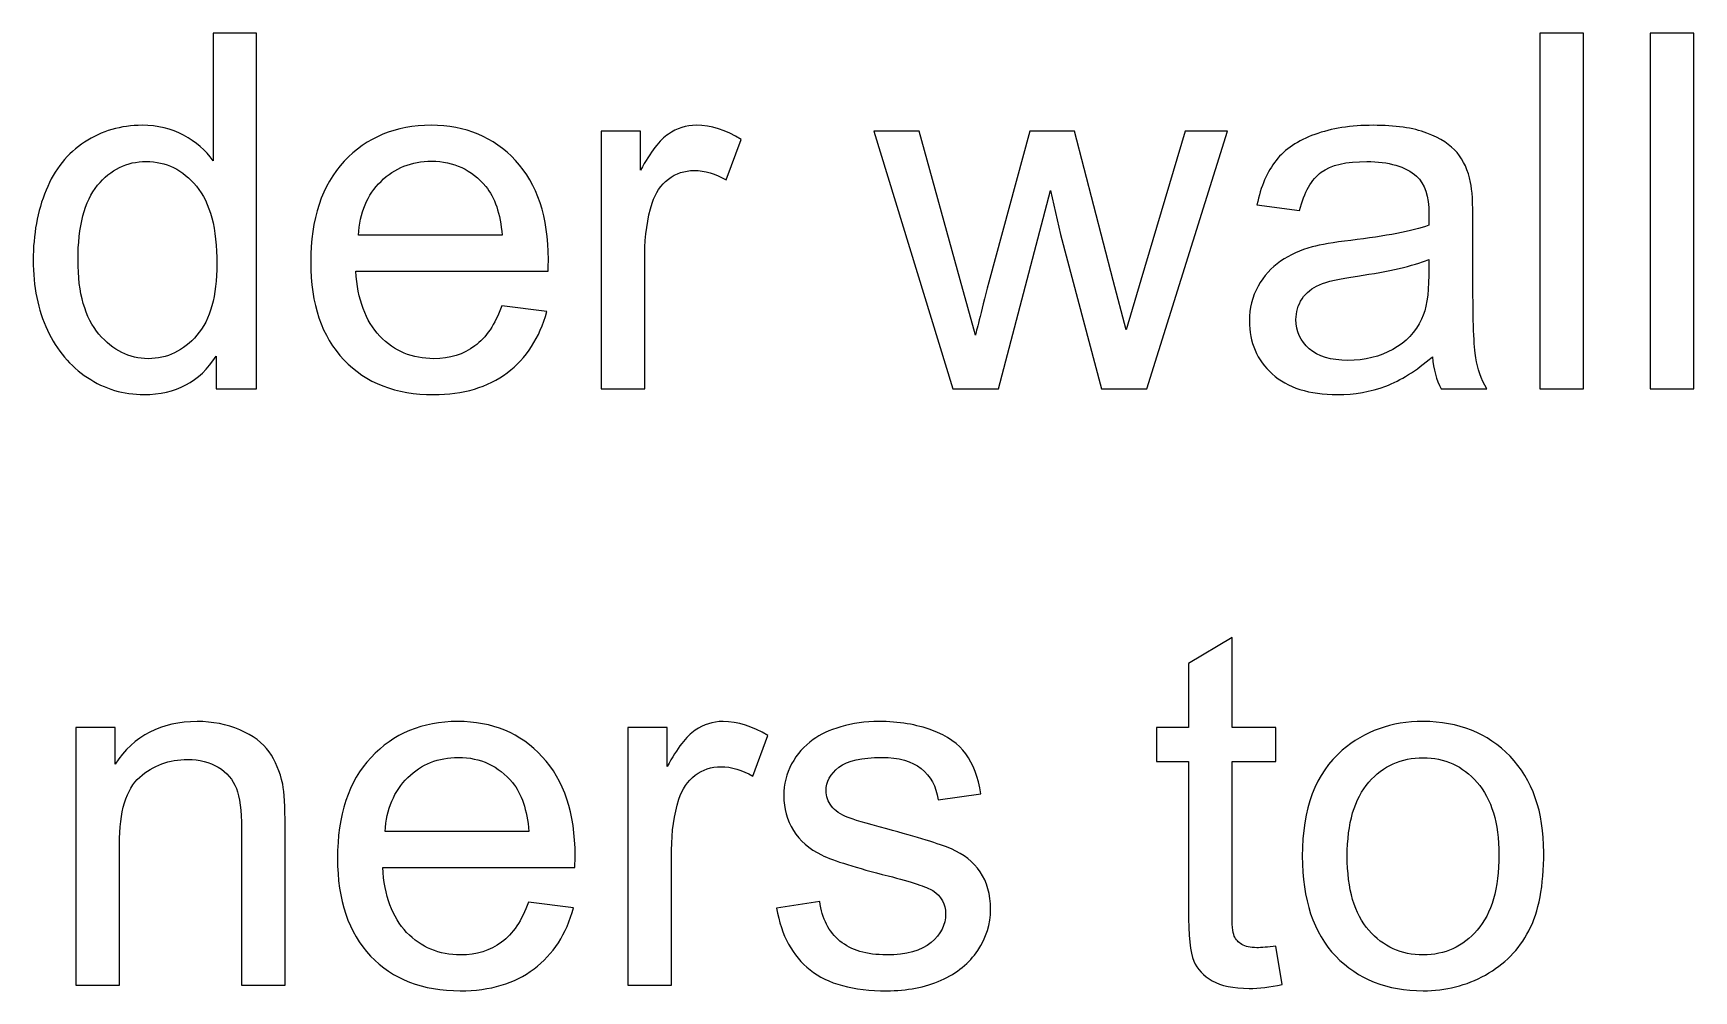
# Model space of a CAD drawing. Header units: centimetres. Extents: x -233 to -82, y 123 to 153.
# Drawn here: x -167.309 to -166.13, y 136.771 to 137.45 of the extents above; entities that cross this region are included whole.
import ezdxf

# ---------------------------------------------------------------- set-up
doc = ezdxf.new("R2010")
doc.units = ezdxf.units.CM
doc.header["$MEASUREMENT"] = 0
doc.layers.add('layer 1', color=7, linetype='Continuous')

msp = doc.modelspace()

# ---------------------------------------------------------------- linework, layer by layer
at = {"layer": 'layer 1'}
for points, knots in [([(-167.1791, 137.19798), (-167.1791, 137.19798), (-167.1791, 137.22108), (-167.1791, 137.22108), (-167.1791, 137.22108), (-167.1907, 137.20298), (-167.2077, 137.19388), (-167.2302, 137.19388), (-167.2302, 137.19388), (-167.2448, 137.19388), (-167.2582, 137.19788), (-167.2704, 137.20598), (-167.2704, 137.20598), (-167.2827, 137.21398), (-167.2921, 137.22518), (-167.2988, 137.23958), (-167.2988, 137.23958), (-167.3055, 137.25398), (-167.3089, 137.27058), (-167.3089, 137.28928), (-167.3089, 137.28928), (-167.3089, 137.30758), (-167.3059, 137.32408), (-167.2998, 137.33898), (-167.2998, 137.33898), (-167.2937, 137.35388), (-167.2846, 137.36528), (-167.2724, 137.37318), (-167.2724, 137.37318), (-167.2603, 137.38108), (-167.2467, 137.38508), (-167.2316, 137.38508), (-167.2316, 137.38508), (-167.2206, 137.38508), (-167.2108, 137.38278), (-167.2021, 137.37808), (-167.2021, 137.37808), (-167.1935, 137.37338), (-167.1865, 137.36738), (-167.1811, 137.35988), (-167.1811, 137.35988), (-167.1811, 137.35988), (-167.1811, 137.45048), (-167.1811, 137.45048), (-167.1811, 137.45048), (-167.1811, 137.45048), (-167.1503, 137.45048), (-167.1503, 137.45048), (-167.1503, 137.45048), (-167.1503, 137.45048), (-167.1503, 137.19798), (-167.1503, 137.19798), (-167.1503, 137.19798), (-167.1503, 137.19798), (-167.1791, 137.19798), (-167.1791, 137.19798)], [0, 0, 0, 0, 0.0666667, 0.0666667, 0.0666667, 0.0666667, 0.1333333, 0.1333333, 0.1333333, 0.1333333, 0.2, 0.2, 0.2, 0.2, 0.2666667, 0.2666667, 0.2666667, 0.2666667, 0.3333333, 0.3333333, 0.3333333, 0.3333333, 0.4, 0.4, 0.4, 0.4, 0.4666667, 0.4666667, 0.4666667, 0.4666667, 0.5333333, 0.5333333, 0.5333333, 0.5333333, 0.6, 0.6, 0.6, 0.6, 0.6666667, 0.6666667, 0.6666667, 0.6666667, 0.7333333, 0.7333333, 0.7333333, 0.7333333, 0.8, 0.8, 0.8, 0.8, 0.8666667, 0.8666667, 0.8666667, 0.8666667, 1, 1, 1, 1]), ([(-166.2395, 137.19798), (-166.2395, 137.19798), (-166.2395, 137.45048), (-166.2395, 137.45048), (-166.2395, 137.45048), (-166.2395, 137.45048), (-166.2085, 137.45048), (-166.2085, 137.45048), (-166.2085, 137.45048), (-166.2085, 137.45048), (-166.2085, 137.19798), (-166.2085, 137.19798), (-166.2085, 137.19798), (-166.2085, 137.19798), (-166.2395, 137.19798), (-166.2395, 137.19798)], [0, 0, 0, 0, 0.2, 0.2, 0.2, 0.2, 0.4, 0.4, 0.4, 0.4, 0.6, 0.6, 0.6, 0.6, 1, 1, 1, 1]), ([(-166.1611, 137.19798), (-166.1611, 137.19798), (-166.1611, 137.45048), (-166.1611, 137.45048), (-166.1611, 137.45048), (-166.1611, 137.45048), (-166.1301, 137.45048), (-166.1301, 137.45048), (-166.1301, 137.45048), (-166.1301, 137.45048), (-166.1301, 137.19798), (-166.1301, 137.19798), (-166.1301, 137.19798), (-166.1301, 137.19798), (-166.1611, 137.19798), (-166.1611, 137.19798)], [0, 0, 0, 0, 0.2, 0.2, 0.2, 0.2, 0.4, 0.4, 0.4, 0.4, 0.6, 0.6, 0.6, 0.6, 1, 1, 1, 1]), ([(-166.9763, 137.25688), (-166.9763, 137.25688), (-166.9443, 137.25288), (-166.9443, 137.25288), (-166.9443, 137.25288), (-166.9494, 137.23418), (-166.9587, 137.21968), (-166.9724, 137.20938), (-166.9724, 137.20938), (-166.9861, 137.19908), (-167.0035, 137.19388), (-167.0247, 137.19388), (-167.0247, 137.19388), (-167.0515, 137.19388), (-167.0727, 137.20208), (-167.0884, 137.21858), (-167.0884, 137.21858), (-167.1041, 137.23508), (-167.1119, 137.25818), (-167.1119, 137.28788), (-167.1119, 137.28788), (-167.1119, 137.31868), (-167.104, 137.34258), (-167.0881, 137.35958), (-167.0881, 137.35958), (-167.0722, 137.37658), (-167.0517, 137.38508), (-167.0264, 137.38508), (-167.0264, 137.38508), (-167.002, 137.38508), (-166.982, 137.37678), (-166.9665, 137.36008), (-166.9665, 137.36008), (-166.951, 137.34338), (-166.9432, 137.31998), (-166.9432, 137.28978), (-166.9432, 137.28978), (-166.9432, 137.28798), (-166.9433, 137.28518), (-166.9434, 137.28148), (-166.9434, 137.28148), (-166.9434, 137.28148), (-167.0798, 137.28148), (-167.0798, 137.28148), (-167.0798, 137.28148), (-167.0787, 137.26138), (-167.073, 137.24608), (-167.0628, 137.23538), (-167.0628, 137.23538), (-167.0526, 137.22468), (-167.0398, 137.21938), (-167.0245, 137.21938), (-167.0245, 137.21938), (-167.0132, 137.21938), (-167.0035, 137.22238), (-166.9954, 137.22838), (-166.9954, 137.22838), (-166.9874, 137.23428), (-166.981, 137.24378), (-166.9763, 137.25688)], [0, 0, 0, 0, 0.0625, 0.0625, 0.0625, 0.0625, 0.125, 0.125, 0.125, 0.125, 0.1875, 0.1875, 0.1875, 0.1875, 0.25, 0.25, 0.25, 0.25, 0.3125, 0.3125, 0.3125, 0.3125, 0.375, 0.375, 0.375, 0.375, 0.4375, 0.4375, 0.4375, 0.4375, 0.5, 0.5, 0.5, 0.5, 0.5625, 0.5625, 0.5625, 0.5625, 0.625, 0.625, 0.625, 0.625, 0.6875, 0.6875, 0.6875, 0.6875, 0.75, 0.75, 0.75, 0.75, 0.8125, 0.8125, 0.8125, 0.8125, 0.875, 0.875, 0.875, 0.875, 1, 1, 1, 1]), ([(-166.9057, 137.19798), (-166.9057, 137.19798), (-166.9057, 137.38088), (-166.9057, 137.38088), (-166.9057, 137.38088), (-166.9057, 137.38088), (-166.8778, 137.38088), (-166.8778, 137.38088), (-166.8778, 137.38088), (-166.8778, 137.38088), (-166.8778, 137.35318), (-166.8778, 137.35318), (-166.8778, 137.35318), (-166.8707, 137.36618), (-166.8641, 137.37478), (-166.858, 137.37888), (-166.858, 137.37888), (-166.852, 137.38298), (-166.8454, 137.38508), (-166.8382, 137.38508), (-166.8382, 137.38508), (-166.8277, 137.38508), (-166.8171, 137.38178), (-166.8063, 137.37508), (-166.8063, 137.37508), (-166.8063, 137.37508), (-166.817, 137.34628), (-166.817, 137.34628), (-166.817, 137.34628), (-166.8245, 137.35078), (-166.8321, 137.35298), (-166.8397, 137.35298), (-166.8397, 137.35298), (-166.8465, 137.35298), (-166.8526, 137.35098), (-166.858, 137.34688), (-166.858, 137.34688), (-166.8634, 137.34278), (-166.8672, 137.33718), (-166.8695, 137.32988), (-166.8695, 137.32988), (-166.873, 137.31888), (-166.8747, 137.30688), (-166.8747, 137.29378), (-166.8747, 137.29378), (-166.8747, 137.29378), (-166.8747, 137.19798), (-166.8747, 137.19798), (-166.8747, 137.19798), (-166.8747, 137.19798), (-166.9057, 137.19798), (-166.9057, 137.19798)], [0, 0, 0, 0, 0.0714286, 0.0714286, 0.0714286, 0.0714286, 0.1428571, 0.1428571, 0.1428571, 0.1428571, 0.2142857, 0.2142857, 0.2142857, 0.2142857, 0.2857143, 0.2857143, 0.2857143, 0.2857143, 0.3571429, 0.3571429, 0.3571429, 0.3571429, 0.4285714, 0.4285714, 0.4285714, 0.4285714, 0.5, 0.5, 0.5, 0.5, 0.5714286, 0.5714286, 0.5714286, 0.5714286, 0.6428571, 0.6428571, 0.6428571, 0.6428571, 0.7142857, 0.7142857, 0.7142857, 0.7142857, 0.7857143, 0.7857143, 0.7857143, 0.7857143, 0.8571429, 0.8571429, 0.8571429, 0.8571429, 1, 1, 1, 1]), ([(-166.6561, 137.19798), (-166.6561, 137.19798), (-166.7121, 137.38088), (-166.7121, 137.38088), (-166.7121, 137.38088), (-166.7121, 137.38088), (-166.68, 137.38088), (-166.68, 137.38088), (-166.68, 137.38088), (-166.68, 137.38088), (-166.6509, 137.27528), (-166.6509, 137.27528), (-166.6509, 137.27528), (-166.6509, 137.27528), (-166.6401, 137.23608), (-166.6401, 137.23608), (-166.6401, 137.23608), (-166.6396, 137.23798), (-166.6365, 137.25058), (-166.6306, 137.27378), (-166.6306, 137.27378), (-166.6306, 137.27378), (-166.6015, 137.38088), (-166.6015, 137.38088), (-166.6015, 137.38088), (-166.6015, 137.38088), (-166.5696, 137.38088), (-166.5696, 137.38088), (-166.5696, 137.38088), (-166.5696, 137.38088), (-166.5422, 137.27478), (-166.5422, 137.27478), (-166.5422, 137.27478), (-166.5422, 137.27478), (-166.5331, 137.23988), (-166.5331, 137.23988), (-166.5331, 137.23988), (-166.5331, 137.23988), (-166.5226, 137.27518), (-166.5226, 137.27518), (-166.5226, 137.27518), (-166.5226, 137.27518), (-166.4912, 137.38088), (-166.4912, 137.38088), (-166.4912, 137.38088), (-166.4912, 137.38088), (-166.4611, 137.38088), (-166.4611, 137.38088), (-166.4611, 137.38088), (-166.4611, 137.38088), (-166.5183, 137.19798), (-166.5183, 137.19798), (-166.5183, 137.19798), (-166.5183, 137.19798), (-166.5505, 137.19798), (-166.5505, 137.19798), (-166.5505, 137.19798), (-166.5505, 137.19798), (-166.5796, 137.30758), (-166.5796, 137.30758), (-166.5796, 137.30758), (-166.5796, 137.30758), (-166.5867, 137.33868), (-166.5867, 137.33868), (-166.5867, 137.33868), (-166.5867, 137.33868), (-166.6237, 137.19798), (-166.6237, 137.19798), (-166.6237, 137.19798), (-166.6237, 137.19798), (-166.6561, 137.19798), (-166.6561, 137.19798)], [0, 0, 0, 0, 0.0526316, 0.0526316, 0.0526316, 0.0526316, 0.1052632, 0.1052632, 0.1052632, 0.1052632, 0.1578947, 0.1578947, 0.1578947, 0.1578947, 0.2105263, 0.2105263, 0.2105263, 0.2105263, 0.2631579, 0.2631579, 0.2631579, 0.2631579, 0.3157895, 0.3157895, 0.3157895, 0.3157895, 0.3684211, 0.3684211, 0.3684211, 0.3684211, 0.4210526, 0.4210526, 0.4210526, 0.4210526, 0.4736842, 0.4736842, 0.4736842, 0.4736842, 0.5263158, 0.5263158, 0.5263158, 0.5263158, 0.5789474, 0.5789474, 0.5789474, 0.5789474, 0.6315789, 0.6315789, 0.6315789, 0.6315789, 0.6842105, 0.6842105, 0.6842105, 0.6842105, 0.7368421, 0.7368421, 0.7368421, 0.7368421, 0.7894737, 0.7894737, 0.7894737, 0.7894737, 0.8421053, 0.8421053, 0.8421053, 0.8421053, 0.8947368, 0.8947368, 0.8947368, 0.8947368, 1, 1, 1, 1]), ([(-166.3157, 137.22058), (-166.3272, 137.21078), (-166.3382, 137.20388), (-166.3488, 137.19988), (-166.3488, 137.19988), (-166.3595, 137.19588), (-166.3709, 137.19388), (-166.383, 137.19388), (-166.383, 137.19388), (-166.4031, 137.19388), (-166.4186, 137.19878), (-166.4294, 137.20858), (-166.4294, 137.20858), (-166.4402, 137.21838), (-166.4456, 137.23088), (-166.4456, 137.24618), (-166.4456, 137.24618), (-166.4456, 137.25518), (-166.4435, 137.26338), (-166.4394, 137.27078), (-166.4394, 137.27078), (-166.4353, 137.27818), (-166.43, 137.28408), (-166.4234, 137.28858), (-166.4234, 137.28858), (-166.4168, 137.29308), (-166.4094, 137.29648), (-166.4011, 137.29878), (-166.4011, 137.29878), (-166.395, 137.30038), (-166.3859, 137.30188), (-166.3736, 137.30338), (-166.3736, 137.30338), (-166.3485, 137.30638), (-166.3301, 137.30998), (-166.3183, 137.31408), (-166.3183, 137.31408), (-166.3182, 137.31838), (-166.3181, 137.32108), (-166.3181, 137.32218), (-166.3181, 137.32218), (-166.3181, 137.33478), (-166.321, 137.34368), (-166.3269, 137.34888), (-166.3269, 137.34888), (-166.3348, 137.35588), (-166.3466, 137.35938), (-166.3622, 137.35938), (-166.3622, 137.35938), (-166.3768, 137.35938), (-166.3876, 137.35688), (-166.3945, 137.35178), (-166.3945, 137.35178), (-166.4014, 137.34668), (-166.4066, 137.33758), (-166.4099, 137.32458), (-166.4099, 137.32458), (-166.4099, 137.32458), (-166.4402, 137.32868), (-166.4402, 137.32868), (-166.4402, 137.32868), (-166.4375, 137.34168), (-166.4329, 137.35218), (-166.4266, 137.36018), (-166.4266, 137.36018), (-166.4203, 137.36808), (-166.4111, 137.37428), (-166.3992, 137.37858), (-166.3992, 137.37858), (-166.3873, 137.38288), (-166.3734, 137.38508), (-166.3577, 137.38508), (-166.3577, 137.38508), (-166.3421, 137.38508), (-166.3294, 137.38328), (-166.3196, 137.37958), (-166.3196, 137.37958), (-166.3099, 137.37588), (-166.3027, 137.37118), (-166.2981, 137.36568), (-166.2981, 137.36568), (-166.2935, 137.36008), (-166.2903, 137.35308), (-166.2885, 137.34458), (-166.2885, 137.34458), (-166.2874, 137.33928), (-166.2869, 137.32978), (-166.2869, 137.31598), (-166.2869, 137.31598), (-166.2869, 137.31598), (-166.2869, 137.27468), (-166.2869, 137.27468), (-166.2869, 137.27468), (-166.2869, 137.24578), (-166.2862, 137.22758), (-166.2849, 137.21998), (-166.2849, 137.21998), (-166.2836, 137.21228), (-166.281, 137.20498), (-166.2771, 137.19798), (-166.2771, 137.19798), (-166.2771, 137.19798), (-166.3095, 137.19798), (-166.3095, 137.19798), (-166.3095, 137.19798), (-166.3127, 137.20438), (-166.3148, 137.21188), (-166.3157, 137.22058)], [0, 0, 0, 0, 0.0357143, 0.0357143, 0.0357143, 0.0357143, 0.0714286, 0.0714286, 0.0714286, 0.0714286, 0.1071429, 0.1071429, 0.1071429, 0.1071429, 0.1428571, 0.1428571, 0.1428571, 0.1428571, 0.1785714, 0.1785714, 0.1785714, 0.1785714, 0.2142857, 0.2142857, 0.2142857, 0.2142857, 0.25, 0.25, 0.25, 0.25, 0.2857143, 0.2857143, 0.2857143, 0.2857143, 0.3214286, 0.3214286, 0.3214286, 0.3214286, 0.3571429, 0.3571429, 0.3571429, 0.3571429, 0.3928571, 0.3928571, 0.3928571, 0.3928571, 0.4285714, 0.4285714, 0.4285714, 0.4285714, 0.4642857, 0.4642857, 0.4642857, 0.4642857, 0.5, 0.5, 0.5, 0.5, 0.5357143, 0.5357143, 0.5357143, 0.5357143, 0.5714286, 0.5714286, 0.5714286, 0.5714286, 0.6071429, 0.6071429, 0.6071429, 0.6071429, 0.6428571, 0.6428571, 0.6428571, 0.6428571, 0.6785714, 0.6785714, 0.6785714, 0.6785714, 0.7142857, 0.7142857, 0.7142857, 0.7142857, 0.75, 0.75, 0.75, 0.75, 0.7857143, 0.7857143, 0.7857143, 0.7857143, 0.8214286, 0.8214286, 0.8214286, 0.8214286, 0.8571429, 0.8571429, 0.8571429, 0.8571429, 0.8928571, 0.8928571, 0.8928571, 0.8928571, 0.9285714, 0.9285714, 0.9285714, 0.9285714, 1, 1, 1, 1]), ([(-167.2771, 137.28928), (-167.2771, 137.26588), (-167.2721, 137.24838), (-167.2622, 137.23678), (-167.2622, 137.23678), (-167.2523, 137.22518), (-167.2407, 137.21938), (-167.2273, 137.21938), (-167.2273, 137.21938), (-167.2138, 137.21938), (-167.2022, 137.22488), (-167.1927, 137.23598), (-167.1927, 137.23598), (-167.1832, 137.24708), (-167.1785, 137.26398), (-167.1785, 137.28668), (-167.1785, 137.28668), (-167.1785, 137.31178), (-167.1833, 137.33018), (-167.193, 137.34188), (-167.193, 137.34188), (-167.2027, 137.35358), (-167.2146, 137.35938), (-167.2287, 137.35938), (-167.2287, 137.35938), (-167.2424, 137.35938), (-167.2539, 137.35378), (-167.2632, 137.34248), (-167.2632, 137.34248), (-167.2725, 137.33118), (-167.2771, 137.31348), (-167.2771, 137.28928)], [0, 0, 0, 0, 0.1111111, 0.1111111, 0.1111111, 0.1111111, 0.2222222, 0.2222222, 0.2222222, 0.2222222, 0.3333333, 0.3333333, 0.3333333, 0.3333333, 0.4444444, 0.4444444, 0.4444444, 0.4444444, 0.5555556, 0.5555556, 0.5555556, 0.5555556, 0.6666667, 0.6666667, 0.6666667, 0.6666667, 0.7777778, 0.7777778, 0.7777778, 0.7777778, 1, 1, 1, 1]), ([(-167.0781, 137.30698), (-167.0781, 137.30698), (-166.976, 137.30698), (-166.976, 137.30698), (-166.976, 137.30698), (-166.9773, 137.32238), (-166.9812, 137.33398), (-166.9877, 137.34168), (-166.9877, 137.34168), (-166.9976, 137.35358), (-167.0104, 137.35958), (-167.0261, 137.35958), (-167.0261, 137.35958), (-167.0404, 137.35958), (-167.0523, 137.35478), (-167.062, 137.34528), (-167.062, 137.34528), (-167.0717, 137.33578), (-167.0771, 137.32298), (-167.0781, 137.30698)], [0, 0, 0, 0, 0.1666667, 0.1666667, 0.1666667, 0.1666667, 0.3333333, 0.3333333, 0.3333333, 0.3333333, 0.5, 0.5, 0.5, 0.5, 0.6666667, 0.6666667, 0.6666667, 0.6666667, 1, 1, 1, 1]), ([(-166.3183, 137.28978), (-166.3295, 137.28518), (-166.3464, 137.28128), (-166.3689, 137.27808), (-166.3689, 137.27808), (-166.3816, 137.27618), (-166.3906, 137.27418), (-166.3959, 137.27188), (-166.3959, 137.27188), (-166.4012, 137.26958), (-166.4053, 137.26628), (-166.4082, 137.26188), (-166.4082, 137.26188), (-166.4111, 137.25738), (-166.4125, 137.25248), (-166.4125, 137.24708), (-166.4125, 137.24708), (-166.4125, 137.23878), (-166.4094, 137.23198), (-166.4031, 137.22648), (-166.4031, 137.22648), (-166.3968, 137.22098), (-166.3877, 137.21818), (-166.3756, 137.21818), (-166.3756, 137.21818), (-166.3637, 137.21818), (-166.353, 137.22078), (-166.3437, 137.22598), (-166.3437, 137.22598), (-166.3344, 137.23118), (-166.3276, 137.23828), (-166.3233, 137.24738), (-166.3233, 137.24738), (-166.32, 137.25438), (-166.3183, 137.26468), (-166.3183, 137.27838), (-166.3183, 137.27838), (-166.3183, 137.27838), (-166.3183, 137.28978), (-166.3183, 137.28978)], [0, 0, 0, 0, 0.0909091, 0.0909091, 0.0909091, 0.0909091, 0.1818182, 0.1818182, 0.1818182, 0.1818182, 0.2727273, 0.2727273, 0.2727273, 0.2727273, 0.3636364, 0.3636364, 0.3636364, 0.3636364, 0.4545455, 0.4545455, 0.4545455, 0.4545455, 0.5454545, 0.5454545, 0.5454545, 0.5454545, 0.6363636, 0.6363636, 0.6363636, 0.6363636, 0.7272727, 0.7272727, 0.7272727, 0.7272727, 0.8181818, 0.8181818, 0.8181818, 0.8181818, 1, 1, 1, 1]), ([(-166.4267, 136.80234), (-166.4267, 136.80234), (-166.4223, 136.77494), (-166.4223, 136.77494), (-166.4223, 136.77494), (-166.431, 136.77314), (-166.4388, 136.77224), (-166.4457, 136.77224), (-166.4457, 136.77224), (-166.457, 136.77224), (-166.4657, 136.77404), (-166.4719, 136.77764), (-166.4719, 136.77764), (-166.4781, 136.78114), (-166.4825, 136.78584), (-166.485, 136.79164), (-166.485, 136.79164), (-166.4875, 136.79744), (-166.4888, 136.80964), (-166.4888, 136.82824), (-166.4888, 136.82824), (-166.4888, 136.82824), (-166.4888, 136.93344), (-166.4888, 136.93344), (-166.4888, 136.93344), (-166.4888, 136.93344), (-166.5115, 136.93344), (-166.5115, 136.93344), (-166.5115, 136.93344), (-166.5115, 136.93344), (-166.5115, 136.95754), (-166.5115, 136.95754), (-166.5115, 136.95754), (-166.5115, 136.95754), (-166.4888, 136.95754), (-166.4888, 136.95754), (-166.4888, 136.95754), (-166.4888, 136.95754), (-166.4888, 137.00284), (-166.4888, 137.00284), (-166.4888, 137.00284), (-166.4888, 137.00284), (-166.4579, 137.02144), (-166.4579, 137.02144), (-166.4579, 137.02144), (-166.4579, 137.02144), (-166.4579, 136.95754), (-166.4579, 136.95754), (-166.4579, 136.95754), (-166.4579, 136.95754), (-166.4267, 136.95754), (-166.4267, 136.95754), (-166.4267, 136.95754), (-166.4267, 136.95754), (-166.4267, 136.93344), (-166.4267, 136.93344), (-166.4267, 136.93344), (-166.4267, 136.93344), (-166.4579, 136.93344), (-166.4579, 136.93344), (-166.4579, 136.93344), (-166.4579, 136.93344), (-166.4579, 136.82644), (-166.4579, 136.82644), (-166.4579, 136.82644), (-166.4579, 136.81764), (-166.4574, 136.81194), (-166.4563, 136.80944), (-166.4563, 136.80944), (-166.4552, 136.80694), (-166.4534, 136.80494), (-166.4509, 136.80344), (-166.4509, 136.80344), (-166.4484, 136.80194), (-166.4449, 136.80114), (-166.4404, 136.80114), (-166.4404, 136.80114), (-166.4369, 136.80114), (-166.4324, 136.80154), (-166.4267, 136.80234)], [0, 0, 0, 0, 0.047619, 0.047619, 0.047619, 0.047619, 0.0952381, 0.0952381, 0.0952381, 0.0952381, 0.1428571, 0.1428571, 0.1428571, 0.1428571, 0.1904762, 0.1904762, 0.1904762, 0.1904762, 0.2380952, 0.2380952, 0.2380952, 0.2380952, 0.2857143, 0.2857143, 0.2857143, 0.2857143, 0.3333333, 0.3333333, 0.3333333, 0.3333333, 0.3809524, 0.3809524, 0.3809524, 0.3809524, 0.4285714, 0.4285714, 0.4285714, 0.4285714, 0.4761905, 0.4761905, 0.4761905, 0.4761905, 0.5238095, 0.5238095, 0.5238095, 0.5238095, 0.5714286, 0.5714286, 0.5714286, 0.5714286, 0.6190476, 0.6190476, 0.6190476, 0.6190476, 0.6666667, 0.6666667, 0.6666667, 0.6666667, 0.7142857, 0.7142857, 0.7142857, 0.7142857, 0.7619048, 0.7619048, 0.7619048, 0.7619048, 0.8095238, 0.8095238, 0.8095238, 0.8095238, 0.8571429, 0.8571429, 0.8571429, 0.8571429, 0.9047619, 0.9047619, 0.9047619, 0.9047619, 1, 1, 1, 1]), ([(-167.2787, 136.77464), (-167.2787, 136.77464), (-167.2787, 136.95754), (-167.2787, 136.95754), (-167.2787, 136.95754), (-167.2787, 136.95754), (-167.2508, 136.95754), (-167.2508, 136.95754), (-167.2508, 136.95754), (-167.2508, 136.95754), (-167.2508, 136.93154), (-167.2508, 136.93154), (-167.2508, 136.93154), (-167.2374, 136.95164), (-167.218, 136.96174), (-167.1926, 136.96174), (-167.1926, 136.96174), (-167.1816, 136.96174), (-167.1715, 136.95974), (-167.1622, 136.95584), (-167.1622, 136.95584), (-167.1529, 136.95184), (-167.146, 136.94664), (-167.1414, 136.94024), (-167.1414, 136.94024), (-167.1369, 136.93374), (-167.1337, 136.92614), (-167.1318, 136.91724), (-167.1318, 136.91724), (-167.1307, 136.91154), (-167.1301, 136.90144), (-167.1301, 136.88714), (-167.1301, 136.88714), (-167.1301, 136.88714), (-167.1301, 136.77464), (-167.1301, 136.77464), (-167.1301, 136.77464), (-167.1301, 136.77464), (-167.1611, 136.77464), (-167.1611, 136.77464), (-167.1611, 136.77464), (-167.1611, 136.77464), (-167.1611, 136.88594), (-167.1611, 136.88594), (-167.1611, 136.88594), (-167.1611, 136.89854), (-167.1623, 136.90794), (-167.1647, 136.91424), (-167.1647, 136.91424), (-167.1671, 136.92054), (-167.1714, 136.92554), (-167.1775, 136.92924), (-167.1775, 136.92924), (-167.1837, 136.93294), (-167.1909, 136.93484), (-167.1992, 136.93484), (-167.1992, 136.93484), (-167.2124, 136.93484), (-167.2238, 136.93064), (-167.2333, 136.92224), (-167.2333, 136.92224), (-167.2429, 136.91384), (-167.2477, 136.89794), (-167.2477, 136.87454), (-167.2477, 136.87454), (-167.2477, 136.87454), (-167.2477, 136.77464), (-167.2477, 136.77464), (-167.2477, 136.77464), (-167.2477, 136.77464), (-167.2787, 136.77464), (-167.2787, 136.77464)], [0, 0, 0, 0, 0.0526316, 0.0526316, 0.0526316, 0.0526316, 0.1052632, 0.1052632, 0.1052632, 0.1052632, 0.1578947, 0.1578947, 0.1578947, 0.1578947, 0.2105263, 0.2105263, 0.2105263, 0.2105263, 0.2631579, 0.2631579, 0.2631579, 0.2631579, 0.3157895, 0.3157895, 0.3157895, 0.3157895, 0.3684211, 0.3684211, 0.3684211, 0.3684211, 0.4210526, 0.4210526, 0.4210526, 0.4210526, 0.4736842, 0.4736842, 0.4736842, 0.4736842, 0.5263158, 0.5263158, 0.5263158, 0.5263158, 0.5789474, 0.5789474, 0.5789474, 0.5789474, 0.6315789, 0.6315789, 0.6315789, 0.6315789, 0.6842105, 0.6842105, 0.6842105, 0.6842105, 0.7368421, 0.7368421, 0.7368421, 0.7368421, 0.7894737, 0.7894737, 0.7894737, 0.7894737, 0.8421053, 0.8421053, 0.8421053, 0.8421053, 0.8947368, 0.8947368, 0.8947368, 0.8947368, 1, 1, 1, 1]), ([(-166.9573, 136.83354), (-166.9573, 136.83354), (-166.9253, 136.82954), (-166.9253, 136.82954), (-166.9253, 136.82954), (-166.9304, 136.81084), (-166.9397, 136.79634), (-166.9534, 136.78604), (-166.9534, 136.78604), (-166.9671, 136.77574), (-166.9845, 136.77054), (-167.0057, 136.77054), (-167.0057, 136.77054), (-167.0325, 136.77054), (-167.0537, 136.77874), (-167.0694, 136.79524), (-167.0694, 136.79524), (-167.0851, 136.81174), (-167.0929, 136.83484), (-167.0929, 136.86454), (-167.0929, 136.86454), (-167.0929, 136.89534), (-167.085, 136.91924), (-167.0691, 136.93624), (-167.0691, 136.93624), (-167.0532, 136.95324), (-167.0327, 136.96174), (-167.0074, 136.96174), (-167.0074, 136.96174), (-166.983, 136.96174), (-166.963, 136.95344), (-166.9475, 136.93674), (-166.9475, 136.93674), (-166.932, 136.92004), (-166.9242, 136.89664), (-166.9242, 136.86644), (-166.9242, 136.86644), (-166.9242, 136.86464), (-166.9243, 136.86184), (-166.9244, 136.85814), (-166.9244, 136.85814), (-166.9244, 136.85814), (-167.0608, 136.85814), (-167.0608, 136.85814), (-167.0608, 136.85814), (-167.0597, 136.83804), (-167.054, 136.82274), (-167.0438, 136.81204), (-167.0438, 136.81204), (-167.0336, 136.80134), (-167.0208, 136.79604), (-167.0055, 136.79604), (-167.0055, 136.79604), (-166.9942, 136.79604), (-166.9845, 136.79904), (-166.9764, 136.80504), (-166.9764, 136.80504), (-166.9684, 136.81094), (-166.962, 136.82044), (-166.9573, 136.83354)], [0, 0, 0, 0, 0.0625, 0.0625, 0.0625, 0.0625, 0.125, 0.125, 0.125, 0.125, 0.1875, 0.1875, 0.1875, 0.1875, 0.25, 0.25, 0.25, 0.25, 0.3125, 0.3125, 0.3125, 0.3125, 0.375, 0.375, 0.375, 0.375, 0.4375, 0.4375, 0.4375, 0.4375, 0.5, 0.5, 0.5, 0.5, 0.5625, 0.5625, 0.5625, 0.5625, 0.625, 0.625, 0.625, 0.625, 0.6875, 0.6875, 0.6875, 0.6875, 0.75, 0.75, 0.75, 0.75, 0.8125, 0.8125, 0.8125, 0.8125, 0.875, 0.875, 0.875, 0.875, 1, 1, 1, 1]), ([(-166.8867, 136.77464), (-166.8867, 136.77464), (-166.8867, 136.95754), (-166.8867, 136.95754), (-166.8867, 136.95754), (-166.8867, 136.95754), (-166.8588, 136.95754), (-166.8588, 136.95754), (-166.8588, 136.95754), (-166.8588, 136.95754), (-166.8588, 136.92984), (-166.8588, 136.92984), (-166.8588, 136.92984), (-166.8517, 136.94284), (-166.8451, 136.95144), (-166.839, 136.95554), (-166.839, 136.95554), (-166.833, 136.95964), (-166.8264, 136.96174), (-166.8192, 136.96174), (-166.8192, 136.96174), (-166.8087, 136.96174), (-166.7981, 136.95844), (-166.7873, 136.95174), (-166.7873, 136.95174), (-166.7873, 136.95174), (-166.798, 136.92294), (-166.798, 136.92294), (-166.798, 136.92294), (-166.8055, 136.92744), (-166.8131, 136.92964), (-166.8207, 136.92964), (-166.8207, 136.92964), (-166.8275, 136.92964), (-166.8336, 136.92764), (-166.839, 136.92354), (-166.839, 136.92354), (-166.8444, 136.91944), (-166.8482, 136.91384), (-166.8505, 136.90654), (-166.8505, 136.90654), (-166.854, 136.89554), (-166.8557, 136.88354), (-166.8557, 136.87044), (-166.8557, 136.87044), (-166.8557, 136.87044), (-166.8557, 136.77464), (-166.8557, 136.77464), (-166.8557, 136.77464), (-166.8557, 136.77464), (-166.8867, 136.77464), (-166.8867, 136.77464)], [0, 0, 0, 0, 0.0714286, 0.0714286, 0.0714286, 0.0714286, 0.1428571, 0.1428571, 0.1428571, 0.1428571, 0.2142857, 0.2142857, 0.2142857, 0.2142857, 0.2857143, 0.2857143, 0.2857143, 0.2857143, 0.3571429, 0.3571429, 0.3571429, 0.3571429, 0.4285714, 0.4285714, 0.4285714, 0.4285714, 0.5, 0.5, 0.5, 0.5, 0.5714286, 0.5714286, 0.5714286, 0.5714286, 0.6428571, 0.6428571, 0.6428571, 0.6428571, 0.7142857, 0.7142857, 0.7142857, 0.7142857, 0.7857143, 0.7857143, 0.7857143, 0.7857143, 0.8571429, 0.8571429, 0.8571429, 0.8571429, 1, 1, 1, 1]), ([(-166.7812, 136.82924), (-166.7812, 136.82924), (-166.7506, 136.83404), (-166.7506, 136.83404), (-166.7506, 136.83404), (-166.7489, 136.82174), (-166.7441, 136.81234), (-166.7362, 136.80584), (-166.7362, 136.80584), (-166.7283, 136.79934), (-166.7173, 136.79604), (-166.7032, 136.79604), (-166.7032, 136.79604), (-166.689, 136.79604), (-166.6784, 136.79894), (-166.6715, 136.80474), (-166.6715, 136.80474), (-166.6646, 136.81054), (-166.6612, 136.81734), (-166.6612, 136.82514), (-166.6612, 136.82514), (-166.6612, 136.83214), (-166.6642, 136.83764), (-166.6703, 136.84164), (-166.6703, 136.84164), (-166.6746, 136.84434), (-166.6851, 136.84784), (-166.702, 136.85214), (-166.702, 136.85214), (-166.7247, 136.85784), (-166.7405, 136.86284), (-166.7493, 136.86704), (-166.7493, 136.86704), (-166.7581, 136.87124), (-166.7648, 136.87704), (-166.7693, 136.88444), (-166.7693, 136.88444), (-166.7738, 136.89184), (-166.7761, 136.90004), (-166.7761, 136.90904), (-166.7761, 136.90904), (-166.7761, 136.91714), (-166.7742, 136.92474), (-166.7705, 136.93164), (-166.7705, 136.93164), (-166.7668, 136.93854), (-166.7617, 136.94434), (-166.7552, 136.94894), (-166.7552, 136.94894), (-166.7504, 136.95254), (-166.7438, 136.95554), (-166.7355, 136.95804), (-166.7355, 136.95804), (-166.7272, 136.96054), (-166.7182, 136.96174), (-166.7087, 136.96174), (-166.7087, 136.96174), (-166.6944, 136.96174), (-166.6818, 136.95964), (-166.6709, 136.95554), (-166.6709, 136.95554), (-166.66, 136.95144), (-166.652, 136.94584), (-166.6468, 136.93874), (-166.6468, 136.93874), (-166.6417, 136.93164), (-166.6381, 136.92224), (-166.6362, 136.91034), (-166.6362, 136.91034), (-166.6362, 136.91034), (-166.6665, 136.90624), (-166.6665, 136.90624), (-166.6665, 136.90624), (-166.6679, 136.91564), (-166.6719, 136.92304), (-166.6785, 136.92834), (-166.6785, 136.92834), (-166.6851, 136.93364), (-166.6944, 136.93624), (-166.7065, 136.93624), (-166.7065, 136.93624), (-166.7207, 136.93624), (-166.7308, 136.93394), (-166.7369, 136.92924), (-166.7369, 136.92924), (-166.743, 136.92454), (-166.7461, 136.91894), (-166.7461, 136.91264), (-166.7461, 136.91264), (-166.7461, 136.90854), (-166.7448, 136.90494), (-166.7423, 136.90174), (-166.7423, 136.90174), (-166.7398, 136.89844), (-166.7358, 136.89564), (-166.7304, 136.89354), (-166.7304, 136.89354), (-166.7273, 136.89234), (-166.7182, 136.88964), (-166.703, 136.88554), (-166.703, 136.88554), (-166.6811, 136.87964), (-166.6658, 136.87494), (-166.6571, 136.87124), (-166.6571, 136.87124), (-166.6484, 136.86754), (-166.6416, 136.86204), (-166.6367, 136.85494), (-166.6367, 136.85494), (-166.6318, 136.84784), (-166.6293, 136.83894), (-166.6293, 136.82834), (-166.6293, 136.82834), (-166.6293, 136.81804), (-166.6323, 136.80834), (-166.6383, 136.79924), (-166.6383, 136.79924), (-166.6444, 136.79014), (-166.6531, 136.78304), (-166.6644, 136.77804), (-166.6644, 136.77804), (-166.6758, 136.77304), (-166.6887, 136.77054), (-166.703, 136.77054), (-166.703, 136.77054), (-166.7268, 136.77054), (-166.7449, 136.77544), (-166.7574, 136.78534), (-166.7574, 136.78534), (-166.7699, 136.79524), (-166.7778, 136.80984), (-166.7812, 136.82924)], [0, 0, 0, 0, 0.0294118, 0.0294118, 0.0294118, 0.0294118, 0.0588235, 0.0588235, 0.0588235, 0.0588235, 0.0882353, 0.0882353, 0.0882353, 0.0882353, 0.1176471, 0.1176471, 0.1176471, 0.1176471, 0.1470588, 0.1470588, 0.1470588, 0.1470588, 0.1764706, 0.1764706, 0.1764706, 0.1764706, 0.2058824, 0.2058824, 0.2058824, 0.2058824, 0.2352941, 0.2352941, 0.2352941, 0.2352941, 0.2647059, 0.2647059, 0.2647059, 0.2647059, 0.2941176, 0.2941176, 0.2941176, 0.2941176, 0.3235294, 0.3235294, 0.3235294, 0.3235294, 0.3529412, 0.3529412, 0.3529412, 0.3529412, 0.3823529, 0.3823529, 0.3823529, 0.3823529, 0.4117647, 0.4117647, 0.4117647, 0.4117647, 0.4411765, 0.4411765, 0.4411765, 0.4411765, 0.4705882, 0.4705882, 0.4705882, 0.4705882, 0.5, 0.5, 0.5, 0.5, 0.5294118, 0.5294118, 0.5294118, 0.5294118, 0.5588235, 0.5588235, 0.5588235, 0.5588235, 0.5882353, 0.5882353, 0.5882353, 0.5882353, 0.6176471, 0.6176471, 0.6176471, 0.6176471, 0.6470588, 0.6470588, 0.6470588, 0.6470588, 0.6764706, 0.6764706, 0.6764706, 0.6764706, 0.7058824, 0.7058824, 0.7058824, 0.7058824, 0.7352941, 0.7352941, 0.7352941, 0.7352941, 0.7647059, 0.7647059, 0.7647059, 0.7647059, 0.7941176, 0.7941176, 0.7941176, 0.7941176, 0.8235294, 0.8235294, 0.8235294, 0.8235294, 0.8529412, 0.8529412, 0.8529412, 0.8529412, 0.8823529, 0.8823529, 0.8823529, 0.8823529, 0.9117647, 0.9117647, 0.9117647, 0.9117647, 0.9411765, 0.9411765, 0.9411765, 0.9411765, 1, 1, 1, 1]), ([(-166.408, 136.86614), (-166.408, 136.90004), (-166.3986, 136.92504), (-166.3797, 136.94134), (-166.3797, 136.94134), (-166.364, 136.95494), (-166.3448, 136.96174), (-166.3222, 136.96174), (-166.3222, 136.96174), (-166.2971, 136.96174), (-166.2765, 136.95354), (-166.2605, 136.93704), (-166.2605, 136.93704), (-166.2446, 136.92054), (-166.2366, 136.89774), (-166.2366, 136.86874), (-166.2366, 136.86874), (-166.2366, 136.84514), (-166.2401, 136.82664), (-166.2472, 136.81314), (-166.2472, 136.81314), (-166.2543, 136.79964), (-166.2645, 136.78924), (-166.278, 136.78174), (-166.278, 136.78174), (-166.2915, 136.77424), (-166.3063, 136.77054), (-166.3222, 136.77054), (-166.3222, 136.77054), (-166.3478, 136.77054), (-166.3685, 136.77874), (-166.3843, 136.79514), (-166.3843, 136.79514), (-166.4001, 136.81154), (-166.408, 136.83524), (-166.408, 136.86614)], [0, 0, 0, 0, 0.1, 0.1, 0.1, 0.1, 0.2, 0.2, 0.2, 0.2, 0.3, 0.3, 0.3, 0.3, 0.4, 0.4, 0.4, 0.4, 0.5, 0.5, 0.5, 0.5, 0.6, 0.6, 0.6, 0.6, 0.7, 0.7, 0.7, 0.7, 0.8, 0.8, 0.8, 0.8, 1, 1, 1, 1]), ([(-167.0591, 136.88364), (-167.0591, 136.88364), (-166.957, 136.88364), (-166.957, 136.88364), (-166.957, 136.88364), (-166.9583, 136.89904), (-166.9622, 136.91064), (-166.9687, 136.91834), (-166.9687, 136.91834), (-166.9786, 136.93024), (-166.9914, 136.93624), (-167.0071, 136.93624), (-167.0071, 136.93624), (-167.0214, 136.93624), (-167.0333, 136.93144), (-167.043, 136.92194), (-167.043, 136.92194), (-167.0527, 136.91244), (-167.0581, 136.89964), (-167.0591, 136.88364)], [0, 0, 0, 0, 0.1666667, 0.1666667, 0.1666667, 0.1666667, 0.3333333, 0.3333333, 0.3333333, 0.3333333, 0.5, 0.5, 0.5, 0.5, 0.6666667, 0.6666667, 0.6666667, 0.6666667, 1, 1, 1, 1]), ([(-166.3761, 136.86614), (-166.3761, 136.84264), (-166.371, 136.82514), (-166.3608, 136.81354), (-166.3608, 136.81354), (-166.3506, 136.80184), (-166.3377, 136.79604), (-166.3222, 136.79604), (-166.3222, 136.79604), (-166.3068, 136.79604), (-166.294, 136.80194), (-166.2838, 136.81364), (-166.2838, 136.81364), (-166.2736, 136.82534), (-166.2685, 136.84314), (-166.2685, 136.86714), (-166.2685, 136.86714), (-166.2685, 136.88974), (-166.2736, 136.90684), (-166.2839, 136.91854), (-166.2839, 136.91854), (-166.2942, 136.93024), (-166.3069, 136.93604), (-166.3222, 136.93604), (-166.3222, 136.93604), (-166.3377, 136.93604), (-166.3506, 136.93024), (-166.3608, 136.91864), (-166.3608, 136.91864), (-166.371, 136.90704), (-166.3761, 136.88954), (-166.3761, 136.86614)], [0, 0, 0, 0, 0.1111111, 0.1111111, 0.1111111, 0.1111111, 0.2222222, 0.2222222, 0.2222222, 0.2222222, 0.3333333, 0.3333333, 0.3333333, 0.3333333, 0.4444444, 0.4444444, 0.4444444, 0.4444444, 0.5555556, 0.5555556, 0.5555556, 0.5555556, 0.6666667, 0.6666667, 0.6666667, 0.6666667, 0.7777778, 0.7777778, 0.7777778, 0.7777778, 1, 1, 1, 1])]:
    msp.add_open_spline(points, degree=3, knots=knots, dxfattribs=at)

doc.saveas('drawing.dxf')
